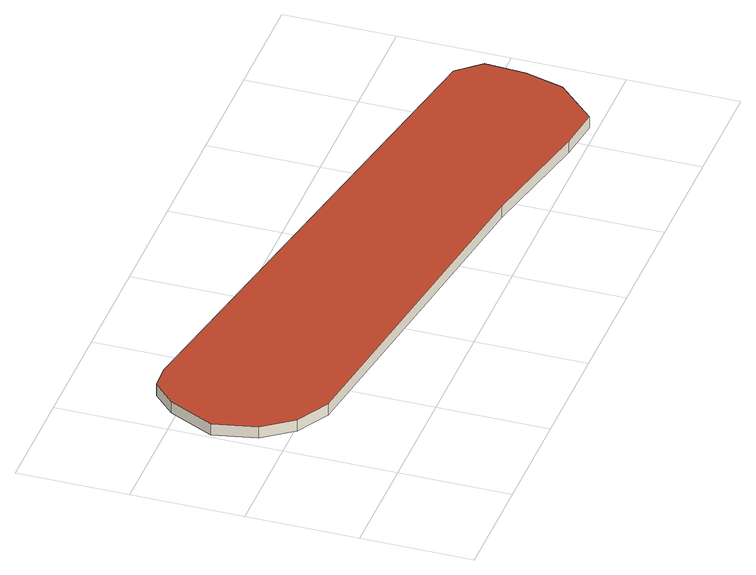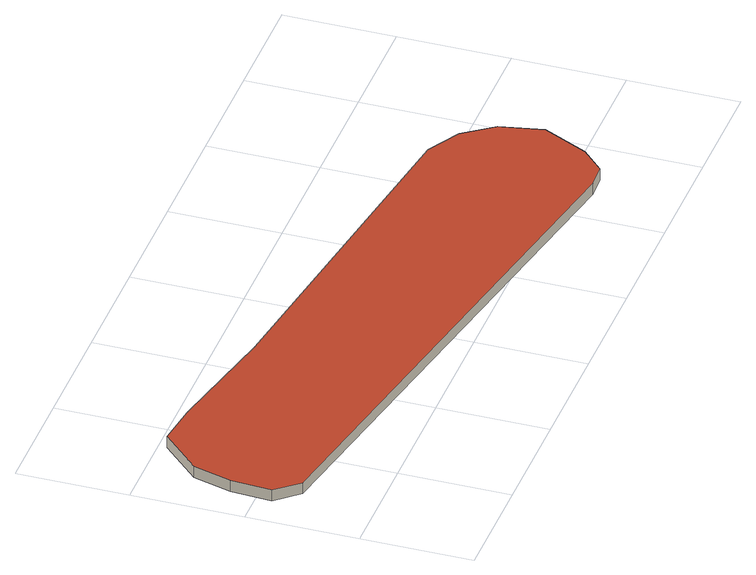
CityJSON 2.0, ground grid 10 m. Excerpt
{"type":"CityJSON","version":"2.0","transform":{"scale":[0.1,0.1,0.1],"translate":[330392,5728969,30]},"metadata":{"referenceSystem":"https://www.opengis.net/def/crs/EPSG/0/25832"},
"CityObjects":{
"building1":{"type":"Building","attributes":{"Geometrietyp2DReferenz":"3000","Gemeindeschluessel":"05170048","function":"51009_1750","roofType":"1000","measuredHeight":1.12},"geometry":[{"type":"Solid","lod":"2","boundaries":[[[[0,1,2,3]],[[4,5,1,0]],[[6,7,5,4]],[[8,9,7,6]],[[10,11,9,8]],[[12,13,11,10]],[[14,15,13,12]],[[16,17,15,14]],[[18,19,17,16]],[[20,21,19,18]],[[22,23,21,20]],[[24,25,23,22]],[[26,27,25,24]],[[3,2,27,26]],[[24,22,20,18,16,14,12,10,8,6,4,0,3,26]],[[1,5,7,9,11,13,15,17,19,21,23,25,27,2]]]],"semantics":{"surfaces":[{"type":"WallSurface"},{"type":"RoofSurface"},{"type":"GroundSurface"}],"values":[[0,0,0,0,0,0,0,0,0,0,0,0,0,0,1,2]]}}]}
},
"vertices":[
[32,98,21],[32,98,10],[62,81,10],[62,81,21],[12,125,21],[12,125,10],[4,164,21],[4,164,10],[24,205,21],[24,205,10],[44,225,21],[44,225,10],[66,226,21],[66,226,10],[553,135,21],[553,135,10],[571,114,21],[571,114,10],[569,77,21],[569,77,10],[559,42,21],[559,42,10],[525,7,21],[525,7,10],[486,12,21],[486,12,10],[379,35,21],[379,35,10]
]}
